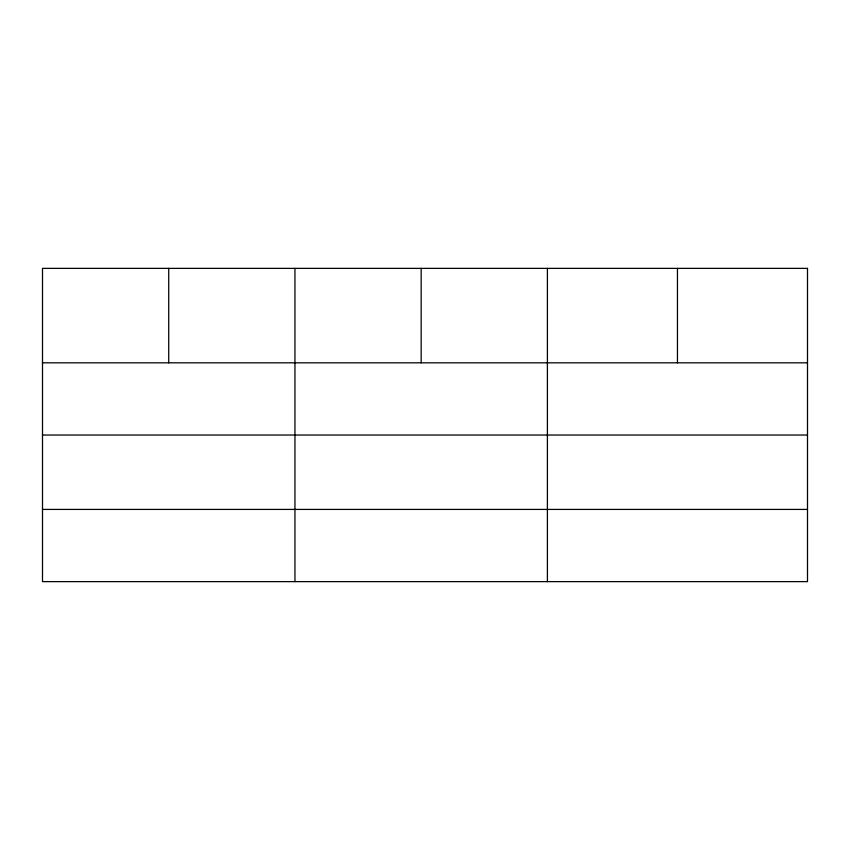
<?xml version="1.0" encoding="UTF-8"?>
<svg xmlns="http://www.w3.org/2000/svg" width="850" height="850" viewBox="0 0 850 850"><rect width="100%" height="100%" fill="white"/><g stroke="black" fill="none" stroke-linecap="round" stroke-linejoin="round"><path stroke-width="1.27" d="M42.5 362.822L807.5 362.822M42.5 435.03L807.5 435.03M42.5 509.416L807.5 509.416M677.45 268.377L677.45 362.822M547.4 268.377L547.4 581.623M421.175 268.377L421.175 362.822M294.95 268.377L294.95 581.623M168.725 268.377L168.725 362.822M807.5 268.377L42.5 268.377L42.5 581.623L807.5 581.623L807.5 268.377"/></g></svg>
